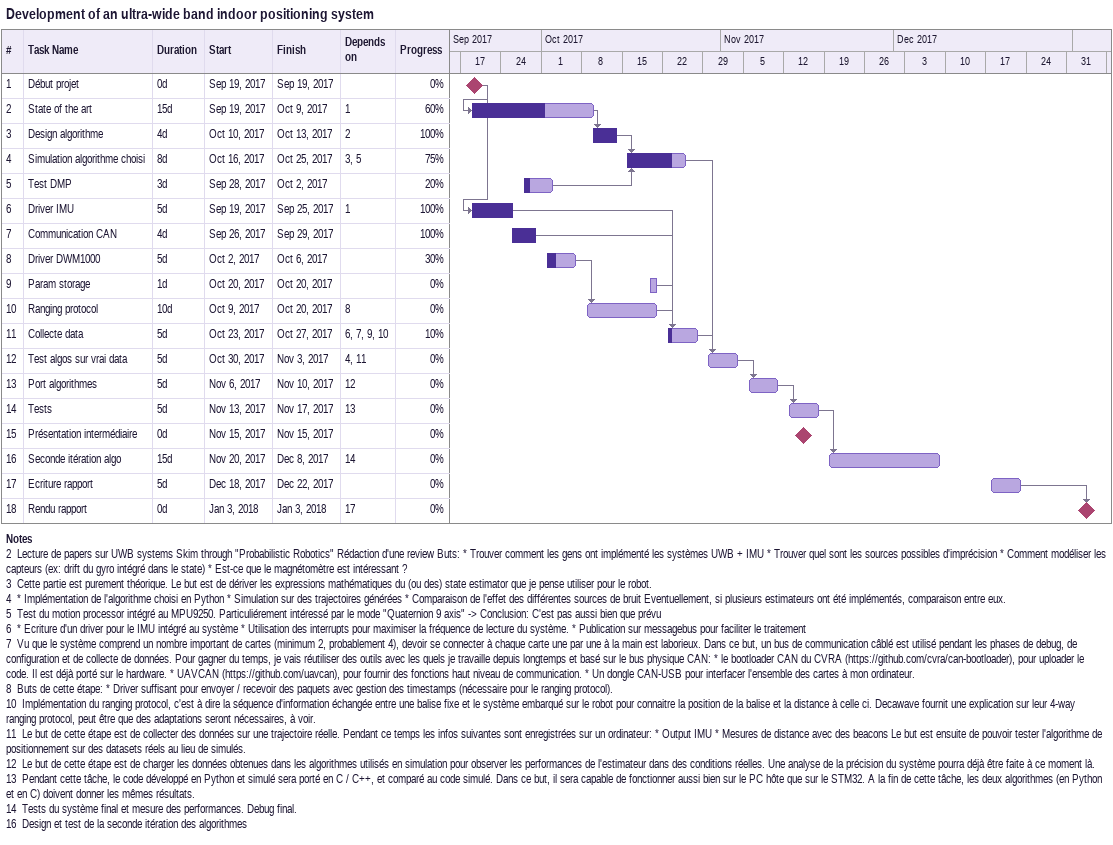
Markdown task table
Development of an ultra-wide band indoor positioning system

| ID | Task | Duration | Start | Finish | Predecessors | % complete |
|---|---|---|---|---|---|---|
| 1 | Début projet | 0d | 2017-09-19 | 2017-09-19 |  | 0 |
| 2 | State of the art | 15d | 2017-09-19 | 2017-10-09 | 1 | 60 |
| 3 | Design algorithme | 4d | 2017-10-10 | 2017-10-13 | 2 | 100 |
| 4 | Simulation algorithme choisi | 8d | 2017-10-16 | 2017-10-25 | 3, 5 | 75 |
| 5 | Test DMP | 3d | 2017-09-28 | 2017-10-02 |  | 20 |
| 6 | Driver IMU | 5d | 2017-09-19 | 2017-09-25 | 1 | 100 |
| 7 | Communication CAN | 4d | 2017-09-26 | 2017-09-29 |  | 100 |
| 8 | Driver DWM1000 | 5d | 2017-10-02 | 2017-10-06 |  | 30 |
| 9 | Param storage | 1d | 2017-10-20 | 2017-10-20 |  | 0 |
| 10 | Ranging protocol | 10d | 2017-10-09 | 2017-10-20 | 8 | 0 |
| 11 | Collecte data | 5d | 2017-10-23 | 2017-10-27 | 6, 7, 9, 10 | 10 |
| 12 | Test algos sur vrai data | 5d | 2017-10-30 | 2017-11-03 | 4, 11 | 0 |
| 13 | Port algorithmes | 5d | 2017-11-06 | 2017-11-10 | 12 | 0 |
| 14 | Tests | 5d | 2017-11-13 | 2017-11-17 | 13 | 0 |
| 15 | Présentation intermédiaire | 0d | 2017-11-15 | 2017-11-15 |  | 0 |
| 16 | Seconde itération algo | 15d | 2017-11-20 | 2017-12-08 | 14 | 0 |
| 17 | Ecriture rapport | 5d | 2017-12-18 | 2017-12-22 |  | 0 |
| 18 | Rendu rapport | 0d | 2018-01-03 | 2018-01-03 | 17 | 0 |

Notes
- 2: Lecture de papers sur UWB systems Skim through "Probabilistic Robotics" Rédaction d'une review Buts: * Trouver comment les gens ont implémenté les systèmes UWB + IMU * Trouver quel sont les sources possibles d'imprécision * Comment modéliser les capteurs (ex: drift du gyro intégré dans le state) * Est-ce que le magnétomètre est intéressant ?
- 3: Cette partie est purement théorique. Le but est de dériver les expressions mathématiques du (ou des) state estimator que je pense utiliser pour le robot.
- 4: * Implémentation de l'algorithme choisi en Python * Simulation sur des trajectoires générées * Comparaison de l'effet des différentes sources de bruit Eventuellement, si plusieurs estimateurs ont été implémentés, comparaison entre eux.
- 5: Test du motion processor intégré au MPU9250. Particuliérement intéressé par le mode "Quaternion 9 axis" -> Conclusion: C'est pas aussi bien que prévu
- 6: * Ecriture d'un driver pour le IMU intégré au système * Utilisation des interrupts pour maximiser la fréquence de lecture du système. * Publication sur messagebus pour faciliter le traitement
- 7: Vu que le système comprend un nombre important de cartes (minimum 2, probablement 4), devoir se connecter à chaque carte une par une à la main est laborieux. Dans ce but, un bus de communication câblé est utilisé pendant les phases de debug, de configuration et de collecte de données. Pour gagner du temps, je vais réutiliser des outils avec les quels je travaille depuis longtemps et basé sur le bus physique CAN: * le bootloader CAN du CVRA (https://github.com/cvra/can-bootloader), pour uploader le code. Il est déjà porté sur le hardware. * UAVCAN (https://github.com/uavcan), pour fournir des fonctions haut niveau de communication. * Un dongle CAN-USB pour interfacer l'ensemble des cartes à mon ordinateur.
- 8: Buts de cette étape: * Driver suffisant pour envoyer / recevoir des paquets avec gestion des timestamps (nécessaire pour le ranging protocol).
- 10: Implémentation du ranging protocol, c'est à dire la séquence d'information échangée entre une balise fixe et le système embarqué sur le robot pour connaitre la position de la balise et la distance à celle ci. Decawave fournit une explication sur leur 4-way ranging protocol, peut être que des adaptations seront nécessaires, à voir.
- 11: Le but de cette étape est de collecter des données sur une trajectoire réelle. Pendant ce temps les infos suivantes sont enregistrées sur un ordinateur: * Output IMU * Mesures de distance avec des beacons Le but est ensuite de pouvoir tester l'algorithme de positionnement sur des datasets réels au lieu de simulés.
- 12: Le but de cette étape est de charger les données obtenues dans les algorithmes utilisés en simulation pour observer les performances de l'estimateur dans des conditions réelles. Une analyse de la précision du système pourra déjà être faite à ce moment là.
- 13: Pendant cette tâche, le code développé en Python et simulé sera porté en C / C++, et comparé au code simulé. Dans ce but, il sera capable de fonctionner aussi bien sur le PC hôte que sur le STM32. A la fin de cette tâche, les deux algorithmes (en Python et en C) doivent donner les mêmes résultats.
- 14: Tests du système final et mesure des performances. Debug final.
- 16: Design et test de la seconde itération des algorithmes
